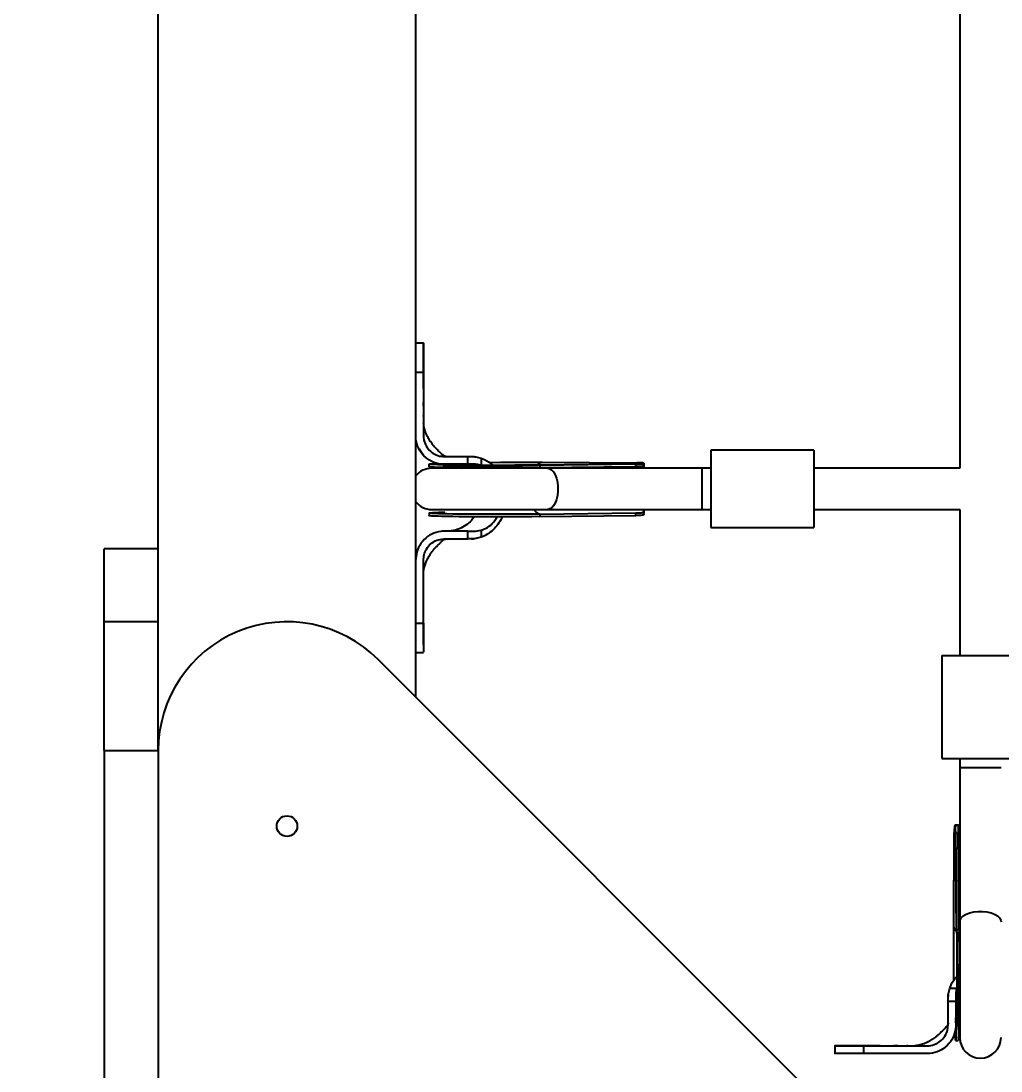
# Model space of a CAD drawing. Header units: millimetres. Extents: x -5107 to 5368, y -4871 to 3692.
# Drawn here: x -1485.5 to -1105.1, y 746.7 to 1154.2 of the extents above; entities that cross this region are included whole.
import ezdxf

# ---------------------------------------------------------------- set-up
doc = ezdxf.new("R2010")
doc.units = ezdxf.units.MM
for name, color, linetype in [('DIKOM_ОБЪЕКТ', 7, 'Continuous'), ('DIKOM_РАЗМЕР_ЗОНА', 7, 'Continuous'), ('DIKOM_РАЗМЕР_ОБЪЕКТА', 7, 'Continuous')]:
    doc.layers.add(name, color=color, linetype=linetype)
doc.styles.add('style1', font='arial.ttf', dxfattribs={"width": 0.8})
doc.dimstyles.new('1-50', dxfattribs={"dimtxt": 300, "dimasz": 200, "dimexe": 100, "dimexo": 0, "dimgap": 100, "dimtad": 1, "dimdec": 0, "dimtxsty": 'style1', "dimcen": 0, "dimclrd": 7, "dimclre": 7, "dimadec": 1, "dimazin": 2, "dimtfac": 1, "dimtdec": 0, "dimtmove": 0, "dimatfit": 3, "dimfxl": 0, "dimlwd": 25, "dimlwe": 18, "dimarcsym": 0})

# ---------------------------------------------------------------- blocks, each defined once
blk = doc.blocks.new('*D1')
at = {"layer": 'Defpoints', "color": 0, "transparency": 16777216}
for p in [(-657.22, 2191.71), (-3179.73, -2108.29), (-657.22, -2108.29)]:
    blk.add_point(p, dxfattribs=at)
at = {"layer": 'DIKOM_РАЗМЕР_ОБЪЕКТА', "color": 7, "lineweight": 18, "transparency": 16777216}
for p, q in [((-657.22, 2191.71), (-3279.73, 2191.71)), ((-657.22, -2108.29), (-3279.73, -2108.29))]:
    blk.add_line(p, q, dxfattribs=at)
at = {"layer": 'DIKOM_РАЗМЕР_ОБЪЕКТА', "color": 7, "lineweight": 25, "transparency": 16777216}
blk.add_line((-3179.73, 1991.71), (-3179.73, -1908.29), dxfattribs=at)
at = {"layer": 'DIKOM_РАЗМЕР_ОБЪЕКТА', "color": 7, "transparency": 16777216}
for points in [[(-3213.07, 1991.71), (-3146.4, 1991.71), (-3179.73, 2191.71)], [(-3213.07, -1908.29), (-3146.4, -1908.29), (-3179.73, -2108.29)]]:
    blk.add_solid(points, dxfattribs=at)
at = {"layer": 'DIKOM_РАЗМЕР_ОБЪЕКТА', "color": 0, "transparency": 16777216, "insert": (-3433.01, -12.59), "char_height": 300, "attachment_point": 5, "rotation": 90, "style": 'style1'}
blk.add_mtext('4300', dxfattribs=at)
blk = doc.blocks.new('*D3')
at = {"layer": 'Defpoints', "color": 0, "transparency": 16777216}
for p in [(-1157.22, 3691.71), (-4657.36, -3608.29), (-1157.22, -3608.29)]:
    blk.add_point(p, dxfattribs=at)
at = {"layer": 'DIKOM_РАЗМЕР_ЗОНА', "color": 7, "lineweight": 18, "transparency": 16777216}
for p, q in [((-1157.22, 3691.71), (-4757.36, 3691.71)), ((-1157.22, -3608.29), (-4757.36, -3608.29))]:
    blk.add_line(p, q, dxfattribs=at)
at = {"layer": 'DIKOM_РАЗМЕР_ЗОНА', "color": 7, "lineweight": 25, "transparency": 16777216}
blk.add_line((-4657.36, 3491.71), (-4657.36, -3408.29), dxfattribs=at)
at = {"layer": 'DIKOM_РАЗМЕР_ЗОНА', "color": 7, "transparency": 16777216}
for points in [[(-4690.69, 3491.71), (-4624.02, 3491.71), (-4657.36, 3691.71)], [(-4690.69, -3408.29), (-4624.02, -3408.29), (-4657.36, -3608.29)]]:
    blk.add_solid(points, dxfattribs=at)
at = {"layer": 'DIKOM_РАЗМЕР_ЗОНА', "color": 0, "transparency": 16777216, "insert": (-4910.63, 41.71), "char_height": 300, "attachment_point": 5, "rotation": 90, "style": 'style1'}
blk.add_mtext('7300', dxfattribs=at)

msp = doc.modelspace()

# ---------------------------------------------------------------- linework, layer by layer
at = {"layer": 'DIKOM_ОБЪЕКТ'}
for p, q in [((-1432.22, 871), (-1432.22, 2191.71)), ((-1332.22, 891.71), (-1332.22, 2191.71)), ((-1121.09, 1264.59), (-1121.09, 980.59)), ((-1329.22, 1029.14), (-1332.22, 1029.14)), ((-1329.22, 1023.86), (-1329.22, 1029.13)), ((-1329.22, 1020.65), (-1329.22, 1021.92)), ((-1332.22, 1017.86), (-1329.22, 1017.86)), ((-1329.22, 1017.86), (-1329.22, 993.14)), ((-1330.96, 988.17), (-1329.92, 986.41)), ((-1330, 986.52), (-1329.25, 985.71)), ((-1177.75, 987.59), (-1217.75, 987.59)), ((-1217.75, 987.59), (-1217.75, 957.59)), ((-1177.75, 987.59), (-1177.75, 957.59)), ((-1327.11, 982.2), (-1327.11, 981.2)), ((-1321.22, 985.14), (-1320.22, 985.14)), ((-1320.22, 982.14), (-1321.22, 982.14)), ((-1320.22, 985.14), (-1312.08, 985.14)), ((-1312.08, 982.14), (-1320.22, 982.14)), ((-1312.08, 982.14), (-1312.08, 985.14)), ((-1309.44, 985.05), (-1310.14, 985.08)), ((-1306.87, 984.47), (-1306.87, 981.76)), ((-1245.84, 982.27), (-1284.24, 981.82)), ((-1284.15, 981.82), (-1246.89, 982.25)), ((-1283.18, 982.91), (-1246.5, 982.72)), ((-1246.88, 981.26), (-1246.89, 982.25)), ((-1243.61, 981.13), (-1243.62, 982.19)), ((-1281.07, 980.59), (-1326.04, 980.59)), ((-1314.55, 980.77), (-1314.21, 980.59)), ((-1285.69, 980.59), (-1285.58, 980.8)), ((-1284.3, 980.82), (-1284.89, 980.66)), ((-1284.24, 981.82), (-1284.15, 981.82)), ((-1284.15, 981.82), (-1284.15, 980.82)), ((-1284.15, 980.82), (-1246.88, 981.26)), ((-1221.2, 980.59), (-1281.07, 980.59)), ((-1243.78, 980.76), (-1243.78, 981.83)), ((-1217.75, 980.59), (-1221.2, 980.59)), ((-1221.2, 980.59), (-1221.2, 964.59)), ((-1121.09, 980.59), (-1177.75, 980.59)), ((-1327.04, 963.2), (-1327.04, 962.2)), ((-1326.04, 964.59), (-1281.07, 964.59)), ((-1284.08, 962.82), (-1246.81, 963.26)), ((-1284.08, 962.82), (-1284.08, 961.82)), ((-1284.08, 961.82), (-1246.81, 962.26)), ((-1281.07, 964.59), (-1221.2, 964.59)), ((-1246.81, 962.26), (-1246.81, 963.26)), ((-1243.71, 962.89), (-1243.71, 963.95)), ((-1243.54, 963.11), (-1243.55, 964.16)), ((-1221.2, 964.59), (-1217.75, 964.59)), ((-1177.75, 964.59), (-1121.09, 964.59)), ((-1121.09, 964.59), (-1121.09, 907.93)), ((-1217.75, 957.59), (-1177.75, 957.59)), ((-1320.22, 956.14), (-1321.22, 956.14)), ((-1312.08, 956.14), (-1320.22, 956.14)), ((-1312.08, 953.14), (-1312.08, 956.14)), ((-1306.87, 956.53), (-1306.87, 953.81)), ((-1321.22, 953.14), (-1320.22, 953.14)), ((-1320.22, 953.14), (-1312.08, 953.14)), ((-1310.59, 953.17), (-1309.87, 953.19)), ((-1310.56, 953.17), (-1309.87, 953.23)), ((-1432.22, 949.28), (-1453.22, 949.28)), ((-1453.22, 921), (-1453.22, 949.28)), ((-1329.22, 920.42), (-1329.22, 945.13)), ((-1432.22, 921), (-1453.22, 921)), ((-1453.22, 871), (-1453.22, 921)), ((-1332.22, 920.42), (-1329.22, 920.42)), ((-1329.22, 916.28), (-1329.22, 909.16)), ((-1332.22, 909.14), (-1329.22, 909.14)), ((-1167.57, 727.06), (-1346.86, 906.35)), ((-1128.09, 907.93), (-1128.09, 867.93)), ((-1128.09, 907.93), (-1098.09, 907.93)), ((-1453.22, 871), (-1432.22, 871)), ((-1453.22, 871), (-1453.22, 512.42)), ((-1432.22, 871), (-1432.22, 512.42)), ((-1128.09, 867.93), (-1098.09, 867.93)), ((-1121.09, 867.93), (-1121.09, 864.48)), ((-1121.09, 864.48), (-1121.09, 804.61)), ((-1121.09, 864.48), (-1105.09, 864.48)), ((-1122.78, 839.84), (-1122.33, 801.44)), ((-1121.64, 842.07), (-1122.69, 842.06)), ((-1121.27, 841.9), (-1122.33, 841.9)), ((-1123.41, 802.5), (-1123.23, 839.18)), ((-1121.76, 838.8), (-1122.76, 838.79)), ((-1122.33, 801.53), (-1122.76, 838.79)), ((-1121.33, 801.53), (-1121.76, 838.8)), ((-1121.09, 804.61), (-1121.09, 759.65)), ((-1122.33, 801.53), (-1121.33, 801.53)), ((-1122.33, 801.44), (-1122.33, 801.53)), ((-1121.33, 801.46), (-1121.16, 800.79)), ((-1121.09, 799.99), (-1121.31, 800.1)), ((-1124.98, 778.81), (-1122.26, 778.81)), ((-1125.56, 776.24), (-1125.58, 775.54)), ((-1122.65, 773.6), (-1125.65, 773.6)), ((-1125.65, 765.47), (-1125.65, 773.6)), ((-1122.65, 773.6), (-1122.65, 765.47)), ((-1121.28, 771.14), (-1121.09, 771.47)), ((-1125.65, 764.47), (-1125.65, 765.47)), ((-1122.65, 765.47), (-1122.65, 764.47)), ((-1122.7, 758.57), (-1121.7, 758.57)), ((-1164.37, 756.47), (-1169.65, 756.47)), ((-1169.65, 756.47), (-1169.65, 753.47)), ((-1161.15, 756.47), (-1162.42, 756.47)), ((-1158.37, 753.47), (-1158.37, 756.47)), ((-1158.37, 756.47), (-1133.65, 756.47)), ((-1128.67, 754.72), (-1126.92, 755.76)), ((-1127.03, 755.68), (-1126.21, 756.43)), ((-1133.65, 753.47), (-1158.37, 753.47))]:
    msp.add_line(p, q, dxfattribs=at)
at = {"layer": 'DIKOM_ОБЪЕКТ', "flags": 128}
for points in [[(-1329.2, 1000.8), (-1329.2, 1000.95), (-1329.2, 1001.1)], [(-1284.15, 981.82), (-1287.28, 981.79), (-1290.52, 981.76), (-1293.81, 981.74), (-1297.13, 981.72), (-1300.44, 981.72), (-1303.71, 981.71), (-1306.88, 981.72), (-1309.93, 981.73), (-1312.82, 981.75), (-1315.52, 981.78), (-1318, 981.81), (-1320.22, 981.85), (-1322.17, 981.9), (-1323.82, 981.94), (-1325.15, 982), (-1326.14, 982.05), (-1326.79, 982.11), (-1327.09, 982.18), (-1327.04, 982.24), (-1326.62, 982.3), (-1325.86, 982.37), (-1324.76, 982.43), (-1324.02, 982.47)], [(-1303.81, 982.86), (-1302.67, 982.87), (-1299.39, 982.89), (-1296.07, 982.91), (-1292.75, 982.92), (-1289.47, 982.92), (-1286.27, 982.92), (-1283.18, 982.91)], [(-1284.15, 980.82), (-1287.28, 980.79), (-1290.51, 980.76), (-1293.81, 980.74), (-1297.13, 980.72), (-1300.44, 980.72), (-1303.7, 980.71), (-1306.88, 980.72), (-1309.92, 980.73), (-1312.82, 980.75), (-1315.52, 980.78), (-1317.99, 980.81), (-1320.22, 980.85), (-1322.16, 980.9), (-1323.81, 980.94), (-1325.14, 981), (-1326.14, 981.05), (-1326.79, 981.11), (-1327.09, 981.18), (-1327.11, 981.2)], [(-1284.89, 980.66), (-1284.9, 980.65), (-1285.02, 980.59)], [(-1281.07, 980.59), (-1280.42, 980.48), (-1279.59, 980.02), (-1278.83, 979.21), (-1278.17, 978.09), (-1277.65, 976.71), (-1277.29, 975.14), (-1277.1, 973.45), (-1277.1, 971.72), (-1277.29, 970.03), (-1277.65, 968.46), (-1278.17, 967.09), (-1278.83, 965.97), (-1279.59, 965.16), (-1280.42, 964.69), (-1281.07, 964.59)], [(-1284.08, 961.82), (-1287.21, 961.79), (-1290.44, 961.76), (-1293.73, 961.74), (-1297.06, 961.73), (-1300.37, 961.72), (-1303.63, 961.72), (-1306.8, 961.73), (-1309.85, 961.74), (-1312.74, 961.76), (-1315.44, 961.78), (-1317.92, 961.82), (-1320.14, 961.86), (-1322.09, 961.9), (-1323.74, 961.95), (-1325.07, 962), (-1326.06, 962.06), (-1326.72, 962.12), (-1327.02, 962.18), (-1327.04, 962.2)], [(-1284.08, 962.82), (-1287.21, 962.79), (-1290.44, 962.76), (-1293.74, 962.74), (-1297.06, 962.73), (-1300.37, 962.72), (-1303.63, 962.72), (-1306.81, 962.72), (-1309.85, 962.74), (-1312.75, 962.76), (-1315.45, 962.78), (-1317.92, 962.82), (-1320.15, 962.86), (-1322.09, 962.9), (-1323.74, 962.95), (-1325.07, 963), (-1326.07, 963.06), (-1326.72, 963.12), (-1327.02, 963.18), (-1326.96, 963.24), (-1326.55, 963.31), (-1325.79, 963.37), (-1324.68, 963.44), (-1323.25, 963.5), (-1321.5, 963.56), (-1320.92, 963.58)], [(-1121.09, 804.61), (-1120.99, 805.26), (-1120.53, 806.09), (-1119.72, 806.85), (-1118.6, 807.51), (-1117.22, 808.03), (-1115.65, 808.39), (-1113.96, 808.58), (-1112.23, 808.58), (-1110.54, 808.39), (-1108.97, 808.03), (-1107.59, 807.51), (-1106.47, 806.85), (-1105.66, 806.09), (-1105.2, 805.26), (-1105.09, 804.61)], [(-1123.37, 781.87), (-1123.38, 783.01), (-1123.4, 786.3), (-1123.42, 789.61), (-1123.43, 792.93), (-1123.43, 796.21), (-1123.42, 799.41), (-1123.41, 802.5)], [(-1122.33, 801.53), (-1122.29, 798.4), (-1122.26, 795.17), (-1122.24, 791.87), (-1122.23, 788.55), (-1122.22, 785.24), (-1122.22, 781.98), (-1122.23, 778.8), (-1122.24, 775.75), (-1122.26, 772.86), (-1122.29, 770.16), (-1122.32, 767.69), (-1122.36, 765.46), (-1122.4, 763.51), (-1122.45, 761.86), (-1122.5, 760.53), (-1122.56, 759.54), (-1122.62, 758.89), (-1122.68, 758.59), (-1122.75, 758.65), (-1122.81, 759.06), (-1122.88, 759.82), (-1122.94, 760.93), (-1122.97, 761.67)], [(-1121.33, 801.53), (-1121.29, 798.4), (-1121.26, 795.17), (-1121.24, 791.87), (-1121.23, 788.55), (-1121.22, 785.24), (-1121.22, 781.98), (-1121.23, 778.81), (-1121.24, 775.76), (-1121.26, 772.87), (-1121.29, 770.17), (-1121.32, 767.69), (-1121.36, 765.46), (-1121.4, 763.52), (-1121.45, 761.87), (-1121.5, 760.54), (-1121.56, 759.54), (-1121.62, 758.89), (-1121.68, 758.59), (-1121.7, 758.57)], [(-1121.16, 800.79), (-1121.16, 800.78), (-1121.09, 800.66)]]:
    msp.add_lwpolyline(points, dxfattribs=at)
at = {"layer": 'DIKOM_ОБЪЕКТ'}
msp.add_circle((-1382.22, 841.71), 4, dxfattribs=at)
for centre, radius, start, end in [((-1282.74, 980.22), 2.72, 99.1852, 146.8802), ((-1326.04, 972.59), 8, 90, 140.5704), ((-1326.04, 972.59), 8, 219.4296, 270), ((-1283.52, 965.63), 2.86, 201.3417, 258.643), ((-1382.22, 871), 50, 45, 180), ((-1120.73, 802.94), 2.72, 189.1954, 236.882), ((-1113.09, 759.65), 8, 180, 0)]:
    msp.add_arc(centre, radius, start, end, dxfattribs=at)
for points, knots in [([(-1329.22, 1029.12), (-1329.22, 1029.13), (-1329.22, 1029.22), (-1329.22, 1028.86), (-1329.22, 1028.01), (-1329.22, 1026.57), (-1329.22, 1024.64), (-1329.22, 1021.86), (-1329.22, 1019.37), (-1329.22, 1017.86)], [0, 0, 0, 0, 0.012296, 0.165143, 0.313683, 0.466531, 0.61507, 0.767918, 1, 1, 1, 1]), ([(-1329.21, 1020.87), (-1329.22, 1021.48), (-1329.22, 1022.7), (-1329.22, 1023.48), (-1329.22, 1023.86)], [0, 0, 0, 0, 0.5079455, 1, 1, 1, 1]), ([(-1329.21, 1016.27), (-1329.21, 1017.57), (-1329.21, 1020.06), (-1329.22, 1022.39), (-1329.22, 1023.51)], [0, 0, 0, 0, 0.521844, 1, 1, 1, 1]), ([(-1329.22, 1011.54), (-1329.21, 1012.85), (-1329.21, 1015.36), (-1329.21, 1017.32), (-1329.21, 1018.25)], [0, 0, 0, 0, 0.522533, 1, 1, 1, 1]), ([(-1329.21, 1004.69), (-1329.22, 1004.68), (-1329.22, 1004.6), (-1329.21, 1005.01), (-1329.21, 1005.56), (-1329.21, 1006.07), (-1329.21, 1006.16)], [0, 0, 0, 0, 0.106448, 0.508288, 0.91013, 1, 1, 1, 1]), ([(-1320.39, 985.14), (-1320.49, 985.14), (-1320.67, 985.14), (-1320.71, 985.16), (-1320.76, 985.16), (-1320.84, 985.18), (-1320.87, 985.19), (-1320.9, 985.2), (-1320.94, 985.21), (-1321, 985.24), (-1321.24, 985.33), (-1321.94, 985.87), (-1322.85, 986.78), (-1324.11, 987.97), (-1325.12, 989.06), (-1325.83, 989.94), (-1326.49, 990.86), (-1327.19, 991.96), (-1327.96, 993.38), (-1328.67, 995.13), (-1329.15, 996.95), (-1329.19, 997.64), (-1329.22, 998.01)], [0, 0, 0, 0, 0.018194, 0.034398, 0.052857, 0.056721, 0.058314, 0.059779, 0.061263, 0.062958, 0.067437, 0.091978, 0.171062, 0.268639, 0.337576, 0.396367, 0.442789, 0.502189, 0.593503, 0.710965, 0.847914, 1, 1, 1, 1]), ([(-1321.22, 982.14), (-1321.3, 982.14), (-1321.73, 982.15), (-1323.39, 982.26), (-1326.15, 983.07), (-1329.22, 985.28), (-1331.36, 988.38), (-1332.15, 991.17), (-1332.2, 992.77), (-1332.22, 993.14)], [0, 0, 0, 0, 0.014799, 0.07411, 0.290025, 0.505958, 0.720948, 0.936012, 1, 1, 1, 1]), ([(-1329.22, 993.14), (-1329.21, 992.92), (-1329.18, 991.8), (-1328.65, 989.81), (-1327.14, 987.53), (-1324.95, 985.9), (-1322.85, 985.21), (-1321.58, 985.16), (-1321.22, 985.14)], [0, 0, 0, 0, 0.0541271, 0.2683338, 0.4825432, 0.6973003, 0.912, 1, 1, 1, 1]), ([(-1329.8, 986.26), (-1329.75, 986.21), (-1329.67, 986.1), (-1329.56, 985.98), (-1329.51, 985.92)], [0, 0, 0, 0, 0.499817, 1, 1, 1, 1]), ([(-1320.28, 982.14), (-1320.19, 982.14), (-1320.02, 982.14), (-1319.69, 982.13), (-1319, 982.09), (-1318.23, 982.04), (-1317.64, 981.86), (-1317.5, 981.81)], [0, 0, 0, 0, 0.102389, 0.189713, 0.350746, 0.838048, 1, 1, 1, 1]), ([(-1312.08, 985.14), (-1311.98, 985.14), (-1311.62, 985.14), (-1311.26, 985.14), (-1311, 985.14)], [0, 0, 0, 0, 0.256137, 1, 1, 1, 1]), ([(-1306.87, 981.76), (-1306.95, 981.78), (-1307.35, 981.9), (-1308.41, 982.12), (-1310.08, 982.15), (-1311.41, 982.14), (-1312.08, 982.14)], [0, 0, 0, 0, 0.04844, 0.242205, 0.618964, 1, 1, 1, 1]), ([(-1311, 985.14), (-1310.3, 985.12), (-1308.89, 985.07), (-1307.55, 984.68), (-1306.87, 984.47)], [0, 0, 0, 0, 0.492159, 1, 1, 1, 1]), ([(-1306.87, 984.47), (-1306.43, 984.3), (-1304.75, 983.64), (-1303.11, 982.59), (-1302.16, 981.55), (-1302.12, 981.51)], [0, 0, 0, 0, 0.250106, 0.969391, 1, 1, 1, 1]), ([(-1246.89, 982.25), (-1246.39, 982.26), (-1245.39, 982.28), (-1244.35, 982.26), (-1243.81, 982.16), (-1243.83, 981.91), (-1243.84, 981.83)], [0, 0, 0, 0, 0.282221, 0.564507, 0.843706, 1, 1, 1, 1]), ([(-1243.78, 981.8), (-1243.73, 981.88), (-1243.54, 982.21), (-1243.65, 982.49), (-1244.22, 982.67), (-1245.2, 982.71), (-1246.08, 982.72), (-1246.5, 982.72)], [0, 0, 0, 0, 0.081572, 0.324221, 0.554217, 0.78908, 1, 1, 1, 1]), ([(-1284.97, 981.64), (-1286.04, 981.63), (-1288.15, 981.61), (-1291.42, 981.58), (-1294.63, 981.55), (-1297.74, 981.53), (-1300.71, 981.51), (-1304.38, 981.5), (-1308.5, 981.48), (-1312.68, 981.46), (-1315.96, 981.44), (-1318.4, 981.4), (-1320.1, 981.34), (-1321.12, 981.24), (-1321.66, 981.16), (-1321.69, 981.03), (-1321.7, 981)], [0, 0, 0, 0, 0.070741, 0.139237, 0.205472, 0.269429, 0.331069, 0.3904, 0.501907, 0.604075, 0.696874, 0.780342, 0.854565, 0.919681, 0.975897, 1, 1, 1, 1]), ([(-1243.84, 980.76), (-1243.83, 980.87), (-1243.82, 981.15), (-1244.37, 981.26), (-1245.37, 981.28), (-1246.36, 981.26), (-1246.88, 981.26)], [0, 0, 0, 0, 0.1807567, 0.4417855, 0.7056761, 1, 1, 1, 1]), ([(-1243.67, 981.13), (-1243.65, 981.05), (-1243.63, 980.93), (-1243.76, 980.69), (-1243.81, 980.6)], [0, 0, 0, 0, 0.634275, 1, 1, 1, 1]), ([(-1322.05, 964.59), (-1322.05, 964.58), (-1322.2, 964.44), (-1322.27, 964.34), (-1322.22, 964.27), (-1322.2, 964.25)], [0, 0, 0, 0, 0.023998, 0.648707, 1, 1, 1, 1]), ([(-1309.62, 961.74), (-1309.94, 961.27), (-1310.8, 960), (-1312.76, 958.38), (-1315.39, 956.94), (-1317.9, 956.28), (-1319.55, 956.14), (-1320.16, 956.14), (-1320.23, 956.14)], [0, 0, 0, 0, 0.1349639, 0.3671503, 0.6026785, 0.8526715, 0.983491, 1, 1, 1, 1]), ([(-1298.65, 961.72), (-1298.66, 961.72), (-1298.99, 960.89), (-1299.93, 959.29), (-1301.66, 957.1), (-1303.95, 955.1), (-1305.84, 954.26), (-1306.87, 953.81)], [0, 0, 0, 0, 0.000756, 0.227678, 0.470679, 0.713452, 1, 1, 1, 1]), ([(-1306.87, 956.53), (-1306.29, 956.74), (-1304.71, 957.31), (-1302.42, 959), (-1301.22, 960.81), (-1300.62, 961.72)], [0, 0, 0, 0, 0.222959, 0.608944, 1, 1, 1, 1]), ([(-1246.81, 963.26), (-1246.32, 963.26), (-1245.32, 963.28), (-1244.26, 963.34), (-1243.72, 963.6), (-1243.65, 964.01), (-1243.87, 964.44), (-1243.95, 964.6)], [0, 0, 0, 0, 0.2243155, 0.4486531, 0.6700051, 0.8803961, 1, 1, 1, 1]), ([(-1243.77, 962.89), (-1243.76, 962.77), (-1243.76, 962.49), (-1244.34, 962.34), (-1245.36, 962.28), (-1246.32, 962.26), (-1246.81, 962.26)], [0, 0, 0, 0, 0.189932, 0.454968, 0.723292, 1, 1, 1, 1]), ([(-1243.73, 964.59), (-1243.67, 964.49), (-1243.54, 964.29), (-1243.59, 964.21), (-1243.61, 964.16)], [0, 0, 0, 0, 0.485332, 1, 1, 1, 1]), ([(-1243.6, 963.11), (-1243.58, 963.17), (-1243.55, 963.25), (-1243.68, 963.43), (-1243.71, 963.48)], [0, 0, 0, 0, 0.738082, 1, 1, 1, 1]), ([(-1321.22, 956.14), (-1321.3, 956.14), (-1321.73, 956.14), (-1323.38, 956.02), (-1326.13, 955.22), (-1329.19, 953.03), (-1331.34, 949.94), (-1332.15, 947.14), (-1332.2, 945.53), (-1332.22, 945.14)], [0, 0, 0, 0, 0.014799, 0.074107, 0.28878, 0.503453, 0.718033, 0.933086, 1, 1, 1, 1]), ([(-1312.08, 956.14), (-1311.99, 956.14), (-1311.57, 956.14), (-1310.8, 956.15), (-1309.13, 956.11), (-1307.83, 956.35), (-1306.87, 956.53)], [0, 0, 0, 0, 0.048411, 0.242206, 0.436009, 1, 1, 1, 1]), ([(-1306.87, 953.81), (-1307.53, 953.61), (-1308.87, 953.22), (-1310.28, 953.17), (-1310.99, 953.14)], [0, 0, 0, 0, 0.491629, 1, 1, 1, 1]), ([(-1329.22, 940.17), (-1329.2, 940.48), (-1329.17, 941.08), (-1328.82, 942.62), (-1328.27, 944.17), (-1327.56, 945.67), (-1326.83, 946.91), (-1326.06, 948.03), (-1325.33, 948.98), (-1324.38, 950.03), (-1323.24, 951.09), (-1322.36, 952), (-1321.65, 952.65), (-1321.2, 952.97), (-1321, 953.04), (-1320.95, 953.06), (-1320.92, 953.07), (-1320.9, 953.08), (-1320.87, 953.09), (-1320.79, 953.12), (-1320.78, 953.12), (-1320.67, 953.13), (-1320.63, 953.14), (-1320.31, 953.14), (-1319.91, 953.14), (-1319.56, 953.14)], [0, 0, 0, 0, 0.124107, 0.2381, 0.339918, 0.425646, 0.508327, 0.557904, 0.61127, 0.676133, 0.757213, 0.823991, 0.864579, 0.883781, 0.887172, 0.888519, 0.889683, 0.890774, 0.891907, 0.894482, 0.911793, 0.925077, 0.93281, 0.941955, 1, 1, 1, 1]), ([(-1329.22, 945.13), (-1329.21, 945.22), (-1329.21, 945.68), (-1329.08, 946.89), (-1328.46, 948.82), (-1326.96, 950.93), (-1324.72, 952.5), (-1322.68, 953.09), (-1321.5, 953.13), (-1321.22, 953.14)], [0, 0, 0, 0, 0.022085, 0.110621, 0.289024, 0.50289, 0.71773, 0.931843, 1, 1, 1, 1]), ([(-1311, 953.14), (-1311.09, 953.14), (-1311.45, 953.14), (-1311.81, 953.14), (-1312.08, 953.14)], [0, 0, 0, 0, 0.256702, 1, 1, 1, 1]), ([(-1329.2, 939.71), (-1329.2, 939.78), (-1329.2, 939.91), (-1329.2, 940.04), (-1329.2, 940.11)], [0, 0, 0, 0, 0.4984078, 1, 1, 1, 1]), ([(-1329.21, 919.77), (-1329.21, 920.7), (-1329.21, 922.66), (-1329.21, 925.16), (-1329.22, 926.46)], [0, 0, 0, 0, 0.477551, 1, 1, 1, 1]), ([(-1329.22, 912.25), (-1329.22, 913.16), (-1329.22, 916.29), (-1329.21, 919.43), (-1329.21, 921.65)], [0, 0, 0, 0, 0.291647, 1, 1, 1, 1]), ([(-1329.22, 920.42), (-1329.22, 920.34), (-1329.22, 919.93), (-1329.22, 918.21), (-1329.22, 915.8), (-1329.22, 913.26), (-1329.22, 911.42), (-1329.22, 910.09), (-1329.22, 909.28), (-1329.22, 909.2), (-1329.22, 909.16)], [0, 0, 0, 0, 0.012375, 0.061892, 0.261124, 0.409635, 0.562453, 0.710965, 0.863782, 1, 1, 1, 1]), ([(-1122.31, 841.9), (-1122.39, 841.95), (-1122.72, 842.15), (-1123, 842.03), (-1123.18, 841.46), (-1123.22, 840.48), (-1123.22, 839.6), (-1123.23, 839.18)], [0, 0, 0, 0, 0.081578, 0.324234, 0.554219, 0.789113, 1, 1, 1, 1]), ([(-1122.76, 838.79), (-1122.77, 839.29), (-1122.79, 840.29), (-1122.77, 841.33), (-1122.67, 841.87), (-1122.42, 841.85), (-1122.33, 841.84)], [0, 0, 0, 0, 0.2822189, 0.5645099, 0.8437087, 1, 1, 1, 1]), ([(-1121.27, 841.84), (-1121.38, 841.85), (-1121.65, 841.86), (-1121.77, 841.31), (-1121.79, 840.31), (-1121.77, 839.32), (-1121.76, 838.8)], [0, 0, 0, 0, 0.180751, 0.441764, 0.705651, 1, 1, 1, 1]), ([(-1121.64, 842.01), (-1121.56, 842.03), (-1121.43, 842.06), (-1121.19, 841.92), (-1121.09, 841.86)], [0, 0, 0, 0, 0.624925, 1, 1, 1, 1]), ([(-1122.15, 800.71), (-1122.14, 799.64), (-1122.11, 797.53), (-1122.08, 794.26), (-1122.06, 791.05), (-1122.04, 787.94), (-1122.02, 784.97), (-1122, 781.3), (-1121.99, 777.18), (-1121.97, 773), (-1121.95, 769.72), (-1121.91, 767.28), (-1121.85, 765.58), (-1121.75, 764.56), (-1121.66, 764.02), (-1121.54, 763.99), (-1121.5, 763.98)], [0, 0, 0, 0, 0.070744, 0.139244, 0.205479, 0.269428, 0.331072, 0.390398, 0.501912, 0.604078, 0.696877, 0.780344, 0.854565, 0.919681, 0.975897, 1, 1, 1, 1]), ([(-1124.98, 778.81), (-1124.81, 779.25), (-1124.14, 780.93), (-1123.1, 782.57), (-1122.06, 783.52), (-1122.01, 783.56)], [0, 0, 0, 0, 0.25011, 0.969424, 1, 1, 1, 1]), ([(-1125.65, 774.68), (-1125.62, 775.38), (-1125.58, 776.79), (-1125.18, 778.13), (-1124.98, 778.81)], [0, 0, 0, 0, 0.492158, 1, 1, 1, 1]), ([(-1122.26, 778.81), (-1122.29, 778.73), (-1122.4, 778.33), (-1122.63, 777.27), (-1122.65, 775.6), (-1122.65, 774.27), (-1122.65, 773.6)], [0, 0, 0, 0, 0.048359, 0.2421391, 0.6189409, 1, 1, 1, 1]), ([(-1125.65, 773.6), (-1125.65, 773.7), (-1125.65, 774.06), (-1125.65, 774.42), (-1125.65, 774.68)], [0, 0, 0, 0, 0.256317, 1, 1, 1, 1]), ([(-1122.65, 765.4), (-1122.65, 765.49), (-1122.65, 765.66), (-1122.64, 765.99), (-1122.6, 766.68), (-1122.55, 767.45), (-1122.36, 768.04), (-1122.32, 768.19)], [0, 0, 0, 0, 0.102281, 0.189617, 0.350715, 0.838139, 1, 1, 1, 1]), ([(-1125.65, 765.29), (-1125.65, 765.19), (-1125.65, 765.02), (-1125.66, 764.97), (-1125.67, 764.92), (-1125.69, 764.84), (-1125.7, 764.81), (-1125.71, 764.78), (-1125.72, 764.75), (-1125.74, 764.68), (-1125.84, 764.44), (-1126.38, 763.75), (-1127.28, 762.83), (-1128.48, 761.57), (-1129.57, 760.56), (-1130.45, 759.85), (-1131.37, 759.19), (-1132.46, 758.49), (-1133.89, 757.72), (-1135.63, 757.01), (-1137.45, 756.53), (-1138.15, 756.49), (-1138.52, 756.47)], [0, 0, 0, 0, 0.0181897, 0.0343943, 0.0528538, 0.0567144, 0.058316, 0.059783, 0.0612568, 0.0629486, 0.0674359, 0.0919691, 0.1710618, 0.2686328, 0.3375711, 0.3963747, 0.4427858, 0.5021856, 0.593502, 0.7109668, 0.8479132, 1, 1, 1, 1]), ([(-1122.65, 764.47), (-1122.65, 764.38), (-1122.65, 763.96), (-1122.77, 762.29), (-1123.58, 759.53), (-1125.79, 756.47), (-1128.89, 754.32), (-1131.68, 753.53), (-1133.28, 753.48), (-1133.65, 753.47)], [0, 0, 0, 0, 0.01481, 0.074109, 0.290045, 0.505973, 0.720942, 0.936015, 1, 1, 1, 1]), ([(-1133.65, 756.47), (-1133.42, 756.47), (-1132.3, 756.5), (-1130.31, 757.03), (-1128.04, 758.55), (-1126.4, 760.73), (-1125.72, 762.84), (-1125.66, 764.1), (-1125.65, 764.47)], [0, 0, 0, 0, 0.054117, 0.268331, 0.482536, 0.697286, 0.911982, 1, 1, 1, 1]), ([(-1169.63, 756.47), (-1169.63, 756.47), (-1169.73, 756.47), (-1169.37, 756.47), (-1168.52, 756.47), (-1167.08, 756.47), (-1165.14, 756.47), (-1162.37, 756.47), (-1159.87, 756.47), (-1158.37, 756.47)], [0, 0, 0, 0, 0.0122958, 0.1651444, 0.313683, 0.4665287, 0.615072, 0.7679154, 1, 1, 1, 1]), ([(-1161.37, 756.47), (-1161.99, 756.47), (-1163.2, 756.47), (-1163.99, 756.47), (-1164.37, 756.47)], [0, 0, 0, 0, 0.507942, 1, 1, 1, 1]), ([(-1156.77, 756.47), (-1158.07, 756.47), (-1160.56, 756.47), (-1162.9, 756.47), (-1164.01, 756.47)], [0, 0, 0, 0, 0.521835, 1, 1, 1, 1]), ([(-1152.04, 756.47), (-1153.35, 756.47), (-1155.86, 756.47), (-1157.82, 756.47), (-1158.76, 756.47)], [0, 0, 0, 0, 0.522541, 1, 1, 1, 1]), ([(-1145.2, 756.47), (-1145.18, 756.47), (-1145.11, 756.47), (-1145.52, 756.47), (-1146.07, 756.47), (-1146.58, 756.47), (-1146.67, 756.47)], [0, 0, 0, 0, 0.106445, 0.508279, 0.910133, 1, 1, 1, 1]), ([(-1141.31, 756.48), (-1141.36, 756.48), (-1141.46, 756.48), (-1141.55, 756.48), (-1141.6, 756.48)], [0, 0, 0, 0, 0.500002, 1, 1, 1, 1]), ([(-1126.77, 755.88), (-1126.71, 755.93), (-1126.6, 756.02), (-1126.48, 756.12), (-1126.42, 756.17)], [0, 0, 0, 0, 0.49982, 1, 1, 1, 1]), ([(-1158.37, 753.47), (-1158.44, 753.47), (-1158.82, 753.47), (-1160.4, 753.47), (-1162.72, 753.47), (-1165.24, 753.47), (-1167.13, 753.47), (-1168.57, 753.47), (-1169.39, 753.47), (-1169.73, 753.47), (-1169.64, 753.47), (-1169.63, 753.47)], [0, 0, 0, 0, 0.011383, 0.056975, 0.240213, 0.388699, 0.541497, 0.689982, 0.842775, 0.991264, 1, 1, 1, 1])]:
    msp.add_open_spline(points, degree=3, knots=knots, dxfattribs=at)

# ---------------------------------------------------------------- dimensions: what is measured, and where the dimension line sits
at = {"layer": 'DIKOM_РАЗМЕР_ЗОНА'}
dim = msp.add_linear_dim(base=(-4657.36, -3608.29), p1=(-1157.22, 3691.71), p2=(-1157.22, -3608.29), angle=90, dimstyle='1-50', dxfattribs=at)
dim.commit()
dim.dimension.update_dxf_attribs({"geometry": '*D3', "text_midpoint": (-4657.36, 41.71), "dimtype": 160})
at = {"layer": 'DIKOM_РАЗМЕР_ОБЪЕКТА'}
dim = msp.add_linear_dim(base=(-3179.73, -2108.29), p1=(-657.22, 2191.71), p2=(-657.22, -2108.29), angle=90, dimstyle='1-50', dxfattribs=at)
dim.commit()
dim.dimension.update_dxf_attribs({"geometry": '*D1', "text_midpoint": (-3179.73, -12.59), "dimtype": 160})

doc.saveas('drawing.dxf')
